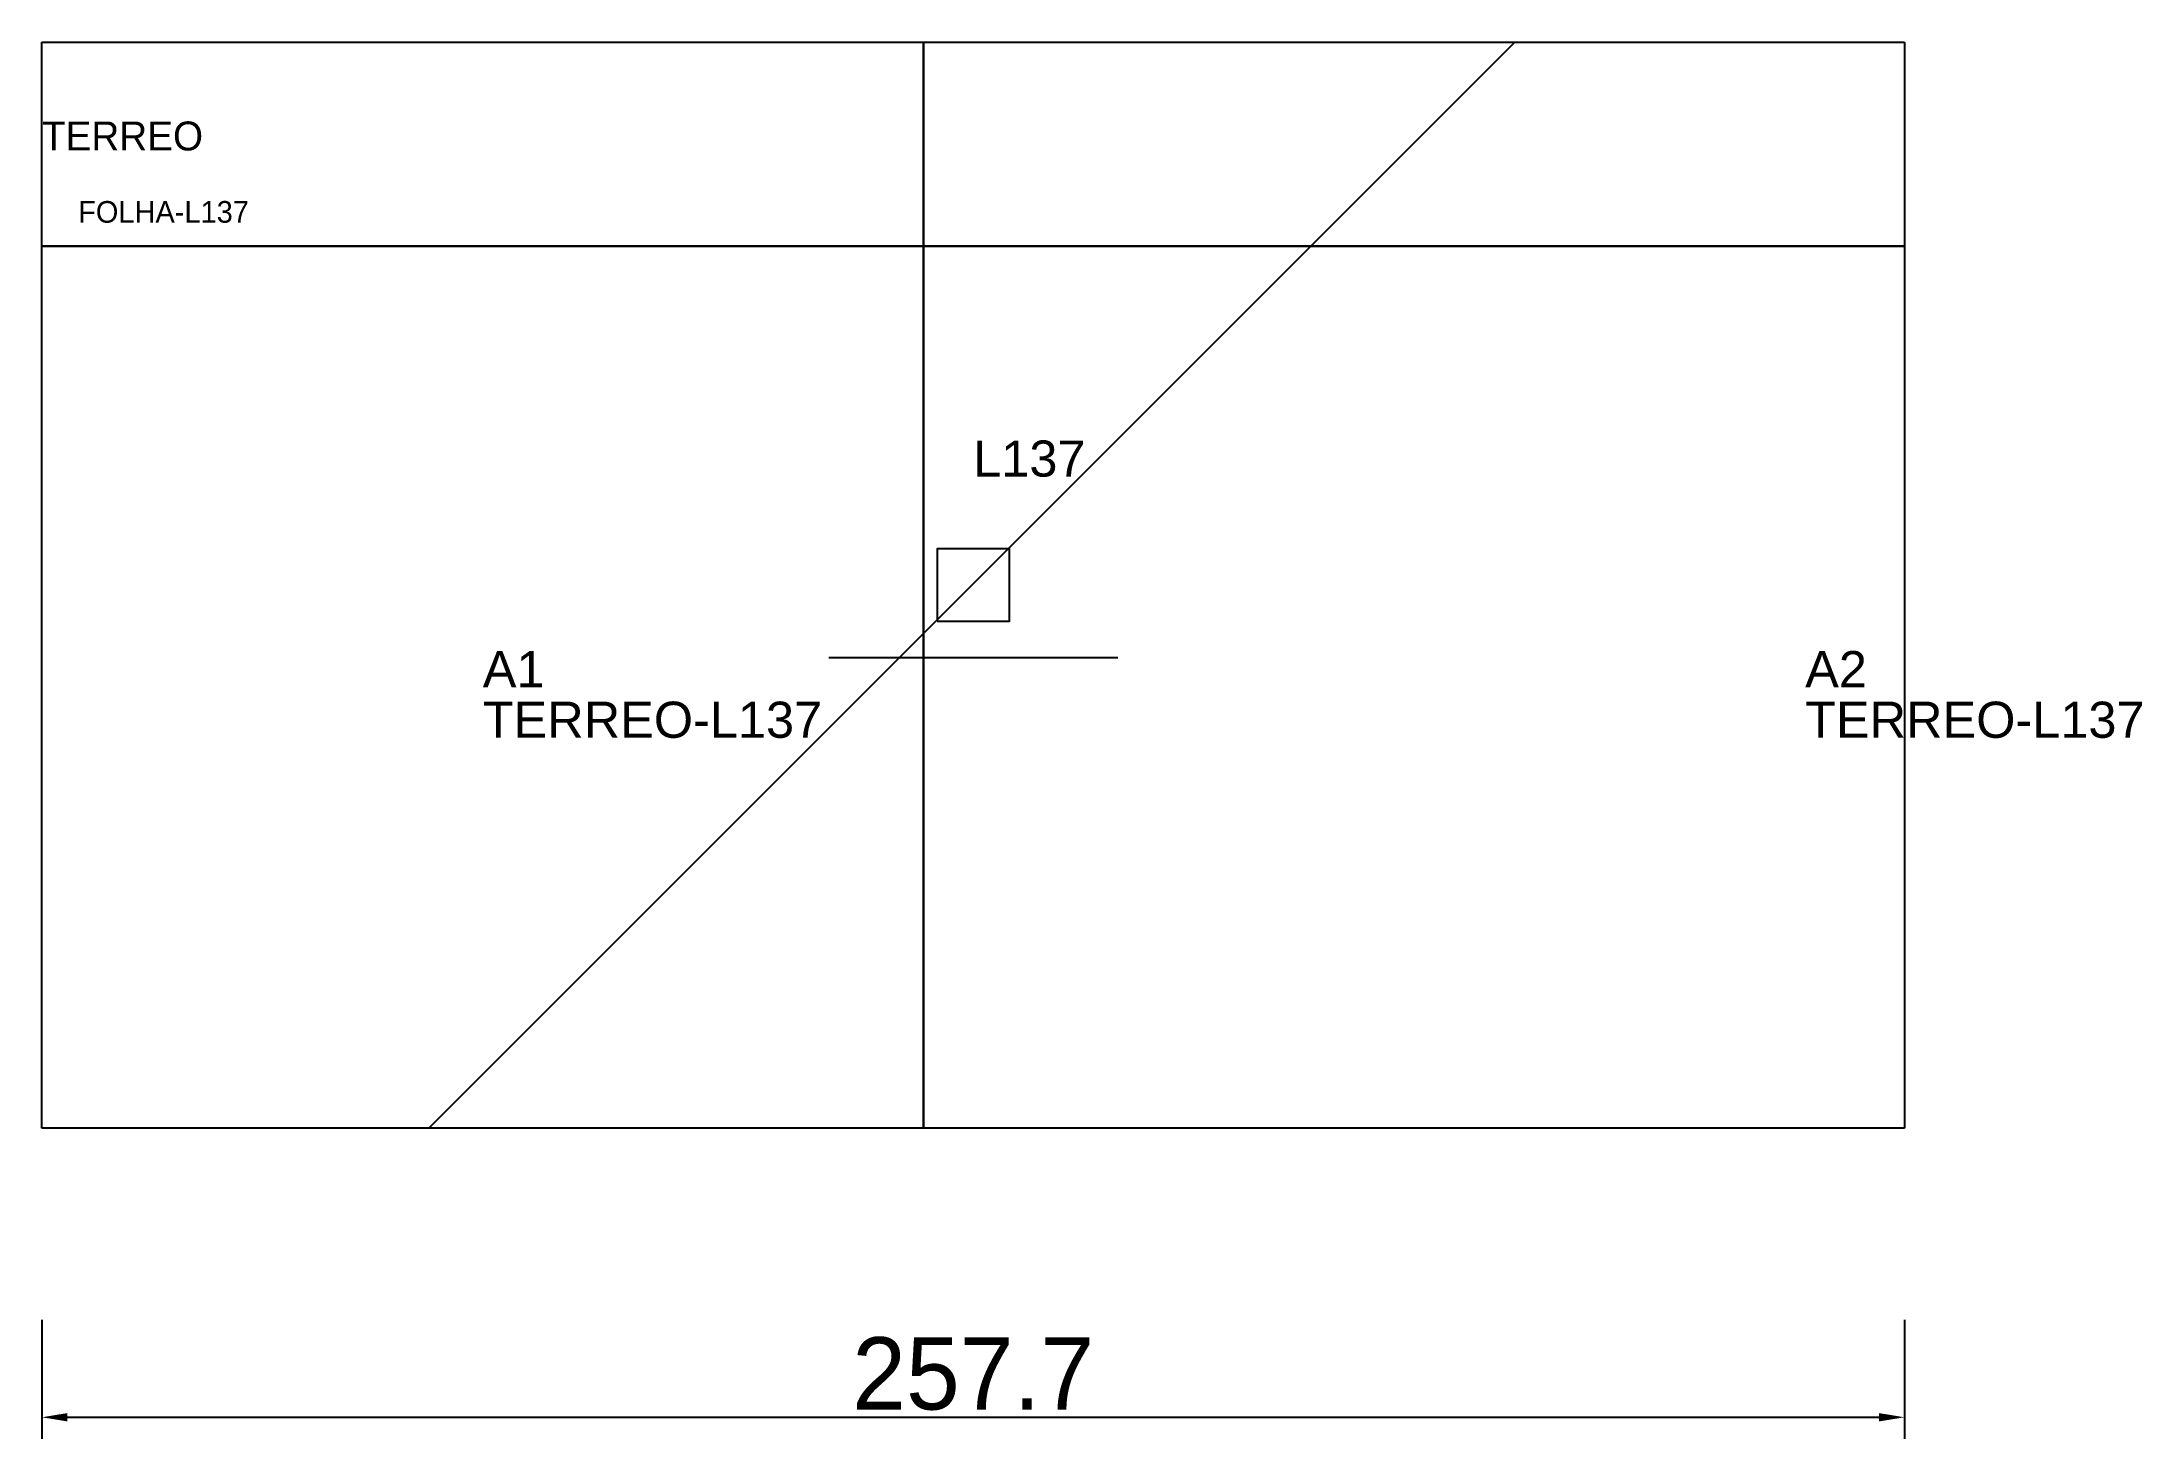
# Model space of a CAD drawing. Header units: metres. Extents: x 222 to 513, y 8 to 202.
import ezdxf

# ---------------------------------------------------------------- set-up
doc = ezdxf.new("R2010")
doc.units = ezdxf.units.M
for name, color, linetype in [('3', 3, 'CONTINUOUS'), ('AUX00', 7, 'CONTINUOUS'), ('COTA', 241, 'CONTINUOUS'), ('FOLHA', 255, 'CONTINUOUS'), ('Hachura', 251, 'CONTINUOUS'), ('NOMENCLATURA', 7, 'CONTINUOUS'), ('Nível', 160, 'CONTINUOUS'), ('Painéis', 200, 'CONTINUOUS'), ('Pilares', 5, 'CONTINUOUS'), ('SARR_2.2x7', 40, 'CONTINUOUS')]:
    doc.layers.add(name, color=color, linetype=linetype)
doc.styles.add('ARIAL', font='Arial.ttf')
doc.styles.add('STR_STANDARD', font='arial.ttf')
doc.dimstyles.new('EZ DXF', dxfattribs={"dimtxt": 10, "dimasz": 3.5, "dimexe": 3, "dimexo": 1.5, "dimgap": 1, "dimtad": 1, "dimdec": 1, "dimdsep": 46, "dimcen": 2.5, "dimazin": 3, "dimtfac": 1, "dimtmove": 0, "dimatfit": 3})

msp = doc.modelspace()

# ---------------------------------------------------------------- hatches: boundary and pattern name
at = {"layer": 'Hachura'}
h = msp.add_hatch(dxfattribs=at)
h.set_pattern_fill('ANSI31', scale=50)
h.paths.add_polyline_path([(222.2, 201.5), (479.93, 201.5), (479.93, 51.24), (222.2, 51.24)])
h = msp.add_hatch(dxfattribs=at)
h.set_pattern_fill('ANSI31', scale=50)
h.paths.add_polyline_path([(222.2, 201.5), (479.93, 201.5), (479.93, 51.24), (222.2, 51.24)])

# ---------------------------------------------------------------- linework, layer by layer
at = {"layer": '3'}
for points in [[(344.2, 51.24), (344.2, 201.5)], [(344.2, 51.24), (344.2, 201.5)], [(222.2, 173.24), (479.93, 173.24)], [(222.2, 173.24), (479.93, 173.24)]]:
    msp.add_lwpolyline(points, close=True, dxfattribs=at)
at = {"layer": 'Painéis', "color": 200}
for p, q in [((222.2, 201.5), (479.93, 201.5)), ((222.2, 51.24), (222.2, 201.5)), ((222.2, 201.5), (479.93, 201.5)), ((222.2, 51.24), (222.2, 201.5)), ((479.93, 201.5), (479.93, 51.24)), ((479.93, 201.5), (479.93, 51.24)), ((479.93, 51.24), (222.2, 51.24)), ((479.93, 51.24), (222.2, 51.24))]:
    msp.add_line(p, q, dxfattribs=at)
at = {"layer": 'Pilares'}
msp.add_lwpolyline([(346.07, 121.37), (356.07, 121.37), (356.07, 131.37), (346.07, 131.37)], close=True, dxfattribs=at)
msp.add_lwpolyline([(346.07, 121.37), (356.07, 121.37), (356.07, 131.37), (346.07, 131.37)], close=True, dxfattribs=at)
at = {"layer": 'SARR_2.2x7'}
msp.add_line((331.07, 116.37), (371.07, 116.37), dxfattribs=at)
msp.add_line((331.07, 116.37), (371.07, 116.37), dxfattribs=at)

# ---------------------------------------------------------------- texts
at = {"layer": '3', "style": 'STR_STANDARD'}
for s, p in [('A1', (283.2, 112.24)), ('A1', (283.2, 112.24)), ('A2', (466.2, 112.24)), ('A2', (466.2, 112.24))]:
    msp.add_text(s, height=5, dxfattribs=at).set_placement(p)
at = {"layer": 'AUX00', "style": 'STR_STANDARD'}
for p in [(283.2, 105.24), (283.2, 105.24), (466.2, 105.24), (466.2, 105.24)]:
    msp.add_text('TERREO-L137', height=5, dxfattribs=at).set_placement(p)
at = {"layer": 'FOLHA'}
msp.add_text('FOLHA-L137', height=3, dxfattribs=at).set_placement((227.2, 176.5))
msp.add_text('FOLHA-L137', height=3, dxfattribs=at).set_placement((227.2, 176.5))
at = {"layer": 'NOMENCLATURA', "insert": (351.07, 146.37), "char_height": 5, "attachment_point": 1, "style": 'ARIAL'}
msp.add_mtext('L137', dxfattribs=at)
msp.add_mtext('L137', dxfattribs=at)
at = {"layer": 'Nível'}
msp.add_text('TERREO', height=4, dxfattribs=at).set_placement((222.2, 186.5))
msp.add_text('TERREO', height=4, dxfattribs=at).set_placement((222.2, 186.5))

# ---------------------------------------------------------------- dimensions: what is measured, and where the dimension line sits
at = {"layer": 'COTA'}
msp.add_linear_dim(base=(222.2, 11.24), p1=(222.2, 26.24), p2=(479.93, 26.24), dimstyle='EZ DXF', dxfattribs=at).render()
msp.add_linear_dim(base=(222.2, 11.24), p1=(222.2, 26.24), p2=(479.93, 26.24), dimstyle='EZ DXF', dxfattribs=at).render()

doc.saveas('drawing.dxf')
